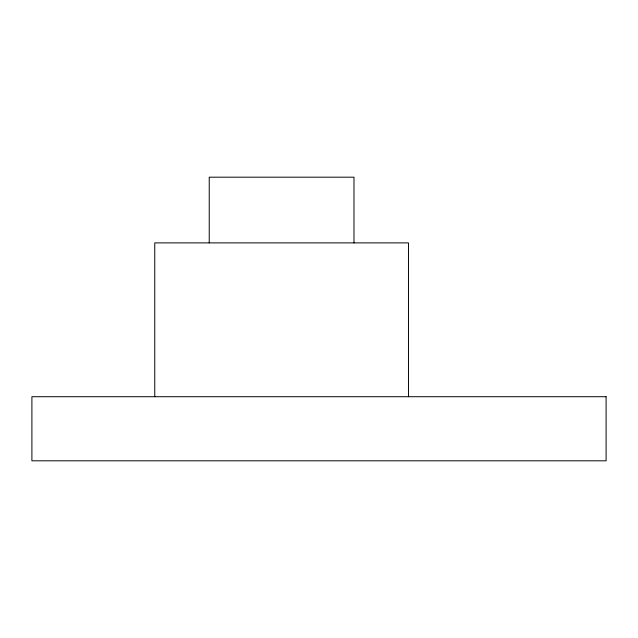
<?xml version="1.0" encoding="UTF-8"?>
<svg xmlns="http://www.w3.org/2000/svg" width="638" height="638" viewBox="0 0 638 638"><rect width="100%" height="100%" fill="white"/><g stroke="black" fill="none" stroke-linecap="round" stroke-linejoin="round"><path stroke-width="0.96" d="M408.472 396.716L408.472 242.887L154.755 242.887L154.755 396.716M353.986 242.887L353.986 177.189L209.232 177.189L209.232 242.887M606.1 396.716L31.9 396.716L31.9 460.811L606.1 460.811L606.1 396.716"/></g></svg>
